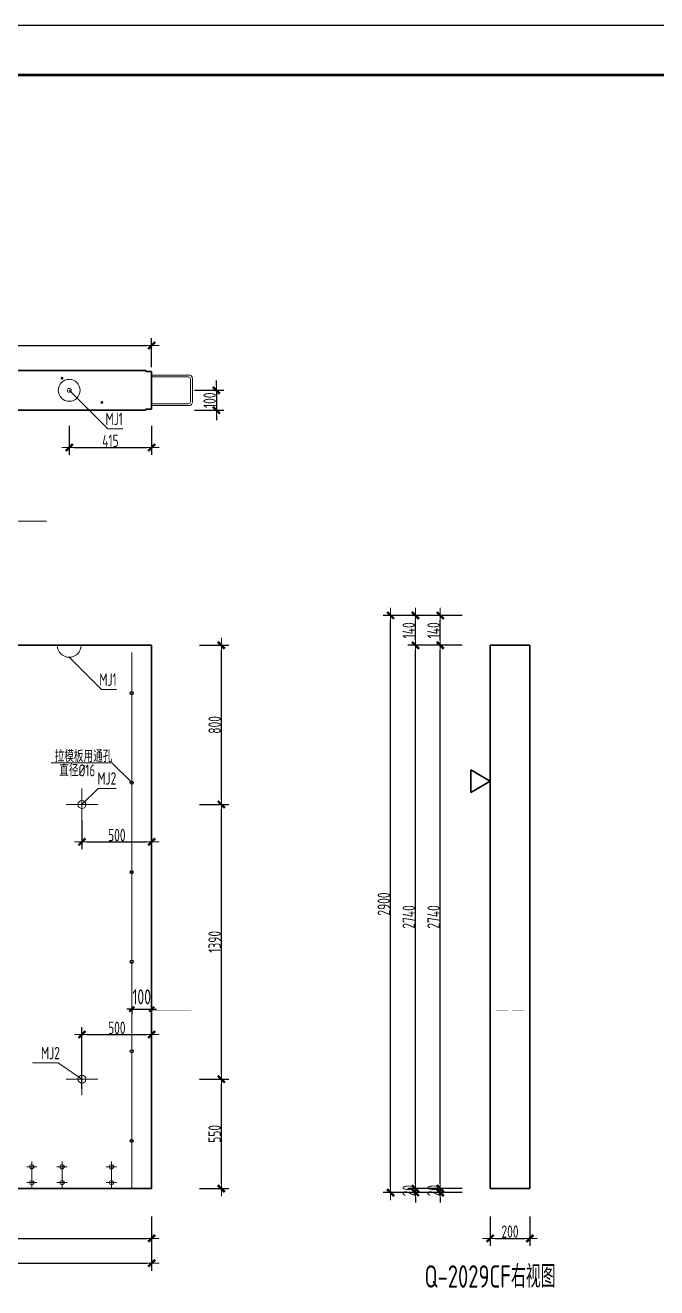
# Model space of a CAD drawing. Extents: x -85320 to 1679916, y -1321939 to 627.
# Drawn here: x 1158014 to 1170702, y -1170247 to -1144872 of the extents above; entities that cross this region are included whole.
import ezdxf
from ezdxf.enums import TextEntityAlignment as Align

# ---------------------------------------------------------------- set-up
doc = ezdxf.new("R2010")
doc.units = 0
doc.header["$LTSCALE"] = 1000
for name, color, linetype in [('BORDER', 7, 'Continuous'), ('S_WALL', 9, 'Continuous'), ('套筒垫片', 7, 'Continuous'), ('打印线框', 7, 'Continuous'), ('拉模', 7, 'Continuous'), ('详图符号', 7, 'Continuous')]:
    doc.layers.add(name, color=color, linetype=linetype)
for name, color, linetype, lineweight in [('直线', 7, 'Continuous', 18), ('预制墙图名', 7, 'Continuous', 18), ('预制墙埋件', 8, 'Continuous', 18), ('预制墙墙身水平筋', 130, 'Continuous', 18), ('预制墙墙身纵向受力筋', 1, 'Continuous', 18), ('预制墙详图标注', 3, 'Continuous', 18), ('预制墙详图轮廓', 3, 'Continuous', 35)]:
    doc.layers.add(name, color=color, linetype=linetype, lineweight=lineweight)
doc.styles.add('TSSD_Dimension', font='tssdeng.shx', dxfattribs={"width": 0.7, "bigfont": 'hztxt.shx'})
doc.styles.add('TSSD_Num', font='tssdeng.shx', dxfattribs={"width": 0.7, "bigfont": 'hztxt.shx'})
doc.styles.add('样式 1', font='yjkeng.shx', dxfattribs={"width": 0.7, "bigfont": 'yjkchn.shx'})
doc.styles.add('样式 2', font='yjkeng.shx', dxfattribs={"width": 0.7, "bigfont": 'yjkchn.shx'})
doc.dimstyles.new('标注', dxfattribs={"dimtxt": 300, "dimasz": 100, "dimexe": 100, "dimexo": 250, "dimgap": 100, "dimtad": 1, "dimdec": 0, "dimlfac": 0.25, "dimzin": 0, "dimdsep": 46, "dimtxsty": 'TSSD_Dimension', "dimblk": 'ARCHTICK', "dimcen": 0, "dimdle": 100, "dimclrt": 7, "dimadec": 0, "dimazin": 0, "dimtfac": 1, "dimtdec": 0, "dimtix": 1, "dimtmove": 2, "dimatfit": 3, "dimfxl": 1, "dimtolj": 1, "dimtzin": 0, "dimarcsym": 0})
doc.dimstyles.new('盈建科结构', dxfattribs={"dimscale": 100, "dimtxt": 2.5, "dimasz": 1, "dimexe": 1.5, "dimexo": 0.625, "dimgap": 0.1, "dimtad": 1, "dimdec": 0, "dimrnd": 1, "dimzin": 0, "dimdsep": 46, "dimtxsty": '样式 1', "dimblk": '_yjkbk', "dimblk1": 'ARCHTICK', "dimblk2": 'ARCHTICK', "dimcen": 0.09, "dimadec": 0, "dimazin": 0, "dimtfac": 1, "dimtdec": 4, "dimtix": 1, "dimtmove": 2, "dimatfit": 3, "dimfxl": 1, "dimtolj": 1, "dimtzin": 0, "dimarcsym": 0})

# ---------------------------------------------------------------- blocks, each defined once
blk = doc.blocks.new('_yjkbk')
blk.add_line((-1, 0), (1.5, 0))
blk.add_lwpolyline([(-0.7, -0.7, 0.5, 0.5, 0), (0.7, 0.7, 0.5, 0.5, 0)], format="xyseb")
blk = doc.blocks.new('*D4512')
at = {"layer": 'Defpoints', "color": 0, "transparency": 16777216}
for p in [(1152554, -1168754), (1160554, -1168754), (1160554, -1169254)]:
    blk.add_point(p, dxfattribs=at)
at = {"layer": '预制墙详图标注', "color": 0, "lineweight": -2, "transparency": 16777216}
for p, q in [((1152554, -1168817), (1152554, -1169404)), ((1160554, -1168817), (1160554, -1169404)), ((1152654, -1169254), (1160454, -1169254))]:
    blk.add_line(p, q, dxfattribs=at)
at = {"layer": '预制墙详图标注', "color": 0, "lineweight": -2, "transparency": 16777216, "xscale": 100, "yscale": 100, "zscale": 100, "rotation": 180}
blk.add_blockref('_yjkbk', (1152554, -1169254), dxfattribs=at)
at = {"layer": '预制墙详图标注', "color": 0, "lineweight": -2, "transparency": 16777216, "xscale": 100, "yscale": 100, "zscale": 100}
blk.add_blockref('_yjkbk', (1160554, -1169254), dxfattribs=at)
at = {"layer": '预制墙详图标注', "color": 0, "transparency": 16777216, "insert": (1156554, -1169244), "char_height": 250, "attachment_point": 8, "style": '样式 1'}
blk.add_mtext('\\A1;2000', dxfattribs=at)
blk = doc.blocks.new('_ArchTick')
at = {"color": 0, "linetype": 'ByBlock', "const_width": 0.4}
blk.add_lwpolyline([(-0.5, -0.5), (0.5, 0.5)], dxfattribs=at)
blk = doc.blocks.new('*D4513')
at = {"layer": 'Defpoints', "color": 0, "transparency": 16777216}
for p in [(1152554, -1169254), (1160554, -1169254), (1160554, -1169754)]:
    blk.add_point(p, dxfattribs=at)
at = {"layer": '预制墙详图标注', "color": 0, "lineweight": -2, "transparency": 16777216}
for p, q in [((1152554, -1169317), (1152554, -1169904)), ((1160554, -1169317), (1160554, -1169904)), ((1152654, -1169754), (1160454, -1169754))]:
    blk.add_line(p, q, dxfattribs=at)
at = {"layer": '预制墙详图标注', "color": 0, "lineweight": -2, "transparency": 16777216, "xscale": 100, "yscale": 100, "zscale": 100, "rotation": 180}
blk.add_blockref('_yjkbk', (1152554, -1169754), dxfattribs=at)
at = {"layer": '预制墙详图标注', "color": 0, "lineweight": -2, "transparency": 16777216, "xscale": 100, "yscale": 100, "zscale": 100}
blk.add_blockref('_yjkbk', (1160554, -1169754), dxfattribs=at)
at = {"layer": '预制墙详图标注', "color": 0, "transparency": 16777216, "insert": (1156554, -1169744), "char_height": 250, "attachment_point": 8, "style": '样式 1'}
blk.add_mtext('\\A1;2000', dxfattribs=at)
blk = doc.blocks.new('*D4515')
at = {"layer": 'Defpoints', "color": 0, "transparency": 16777216}
for p in [(1161454, -1166054), (1161954, -1166054), (1161454, -1168254)]:
    blk.add_point(p, dxfattribs=at)
at = {"layer": '预制墙详图标注', "color": 0, "lineweight": -2, "transparency": 16777216}
for p, q in [((1161516, -1166054), (1162104, -1166054)), ((1161954, -1168154), (1161954, -1166154)), ((1161516, -1168254), (1162104, -1168254))]:
    blk.add_line(p, q, dxfattribs=at)
at = {"layer": '预制墙详图标注', "color": 0, "lineweight": -2, "transparency": 16777216, "xscale": 100, "yscale": 100, "zscale": 100}
for p, rotation in [((1161954, -1166054), 90), ((1161954, -1168254), 270)]:
    blk.add_blockref('_yjkbk', p, dxfattribs=dict(at, rotation=rotation))
at = {"layer": '预制墙详图标注', "color": 0, "transparency": 16777216, "insert": (1161944, -1167154), "char_height": 250, "attachment_point": 8, "rotation": 90, "style": '样式 1'}
blk.add_mtext('\\A1;550', dxfattribs=at)
blk = doc.blocks.new('*D4516')
at = {"layer": 'Defpoints', "color": 0, "transparency": 16777216}
for p in [(1161454, -1157334), (1161954, -1157334), (1161454, -1160534)]:
    blk.add_point(p, dxfattribs=at)
at = {"layer": '预制墙详图标注', "color": 0, "lineweight": -2, "transparency": 16777216}
for p, q in [((1161516, -1157334), (1162104, -1157334)), ((1161954, -1160434), (1161954, -1157434)), ((1161516, -1160534), (1162104, -1160534))]:
    blk.add_line(p, q, dxfattribs=at)
at = {"layer": '预制墙详图标注', "color": 0, "lineweight": -2, "transparency": 16777216, "xscale": 100, "yscale": 100, "zscale": 100}
for p, rotation in [((1161954, -1157334), 90), ((1161954, -1160534), 270)]:
    blk.add_blockref('_yjkbk', p, dxfattribs=dict(at, rotation=rotation))
at = {"layer": '预制墙详图标注', "color": 0, "transparency": 16777216, "insert": (1161944, -1158934), "char_height": 250, "attachment_point": 8, "rotation": 90, "style": '样式 1'}
blk.add_mtext('\\A1;800', dxfattribs=at)
blk = doc.blocks.new('*D4518')
at = {"layer": 'Defpoints', "color": 0, "transparency": 16777216}
for p in [(1161354, -1152209), (1161354, -1152609), (1161854, -1152609)]:
    blk.add_point(p, dxfattribs=at)
at = {"layer": '预制墙详图标注', "color": 0, "lineweight": -2, "transparency": 16777216}
for p, q in [((1161854, -1152109), (1161854, -1152009)), ((1161416, -1152209), (1162004, -1152209)), ((1161854, -1152209), (1161854, -1152609)), ((1161416, -1152609), (1162004, -1152609)), ((1161854, -1152709), (1161854, -1152809))]:
    blk.add_line(p, q, dxfattribs=at)
at = {"layer": '预制墙详图标注', "color": 0, "lineweight": -2, "transparency": 16777216, "xscale": 100, "yscale": 100, "zscale": 100}
for p, rotation in [((1161854, -1152209), 270), ((1161854, -1152609), 90)]:
    blk.add_blockref('_yjkbk', p, dxfattribs=dict(at, rotation=rotation))
at = {"layer": '预制墙详图标注', "color": 0, "transparency": 16777216, "insert": (1161844, -1152409), "char_height": 250, "attachment_point": 8, "rotation": 90, "style": '样式 1'}
blk.add_mtext('\\A1;100', dxfattribs=at)
blk = doc.blocks.new('*D4520')
at = {"layer": 'Defpoints', "color": 0, "transparency": 16777216}
for p in [(1158898, -1152859), (1160554, -1152859), (1160554, -1153359)]:
    blk.add_point(p, dxfattribs=at)
at = {"layer": '预制墙详图标注', "color": 0, "lineweight": -2, "transparency": 16777216}
for p, q in [((1158898, -1152922), (1158898, -1153509)), ((1160554, -1152922), (1160554, -1153509)), ((1158998, -1153359), (1160454, -1153359))]:
    blk.add_line(p, q, dxfattribs=at)
at = {"layer": '预制墙详图标注', "color": 0, "lineweight": -2, "transparency": 16777216, "xscale": 100, "yscale": 100, "zscale": 100, "rotation": 180}
blk.add_blockref('_yjkbk', (1158898, -1153359), dxfattribs=at)
at = {"layer": '预制墙详图标注', "color": 0, "lineweight": -2, "transparency": 16777216, "xscale": 100, "yscale": 100, "zscale": 100}
blk.add_blockref('_yjkbk', (1160554, -1153359), dxfattribs=at)
at = {"layer": '预制墙详图标注', "color": 0, "transparency": 16777216, "insert": (1159726, -1153349), "char_height": 250, "attachment_point": 8, "style": '样式 1'}
blk.add_mtext('\\A1;415', dxfattribs=at)
blk = doc.blocks.new('*D4521')
at = {"layer": 'Defpoints', "color": 0, "transparency": 16777216}
for p in [(1160554, -1151309), (1152554, -1151809), (1160554, -1151809)]:
    blk.add_point(p, dxfattribs=at)
at = {"layer": '预制墙详图标注', "color": 0, "lineweight": -2, "transparency": 16777216}
for p, q in [((1152554, -1151747), (1152554, -1151159)), ((1160554, -1151747), (1160554, -1151159)), ((1152654, -1151309), (1160454, -1151309))]:
    blk.add_line(p, q, dxfattribs=at)
at = {"layer": '预制墙详图标注', "color": 0, "lineweight": -2, "transparency": 16777216, "xscale": 100, "yscale": 100, "zscale": 100, "rotation": 180}
blk.add_blockref('_yjkbk', (1152554, -1151309), dxfattribs=at)
at = {"layer": '预制墙详图标注', "color": 0, "lineweight": -2, "transparency": 16777216, "xscale": 100, "yscale": 100, "zscale": 100}
blk.add_blockref('_yjkbk', (1160554, -1151309), dxfattribs=at)
at = {"layer": '预制墙详图标注', "color": 0, "transparency": 16777216, "insert": (1156554, -1151299), "char_height": 250, "attachment_point": 8, "style": '样式 1'}
blk.add_mtext('\\A1;2000', dxfattribs=at)
blk = doc.blocks.new('*D4522')
at = {"layer": 'Defpoints', "color": 0, "transparency": 16777216}
for p in [(1167354, -1168754), (1168154, -1168754), (1168154, -1169254)]:
    blk.add_point(p, dxfattribs=at)
at = {"layer": '预制墙详图标注', "color": 0, "lineweight": -2, "transparency": 16777216}
for p, q in [((1167354, -1168817), (1167354, -1169404)), ((1168154, -1168817), (1168154, -1169404)), ((1167454, -1169254), (1168054, -1169254))]:
    blk.add_line(p, q, dxfattribs=at)
at = {"layer": '预制墙详图标注', "color": 0, "lineweight": -2, "transparency": 16777216, "xscale": 100, "yscale": 100, "zscale": 100, "rotation": 180}
blk.add_blockref('_yjkbk', (1167354, -1169254), dxfattribs=at)
at = {"layer": '预制墙详图标注', "color": 0, "lineweight": -2, "transparency": 16777216, "xscale": 100, "yscale": 100, "zscale": 100}
blk.add_blockref('_yjkbk', (1168154, -1169254), dxfattribs=at)
at = {"layer": '预制墙详图标注', "color": 0, "transparency": 16777216, "insert": (1167754, -1169244), "char_height": 250, "attachment_point": 8, "style": '样式 1'}
blk.add_mtext('\\A1;200', dxfattribs=at)
blk = doc.blocks.new('*D4523')
at = {"layer": 'Defpoints', "color": 0, "transparency": 16777216}
for p in [(1166354, -1168254), (1166854, -1168254), (1166854, -1168334)]:
    blk.add_point(p, dxfattribs=at)
at = {"layer": '预制墙详图标注', "color": 0, "lineweight": -2, "transparency": 16777216}
for p, q in [((1166791, -1168254), (1166204, -1168254)), ((1166354, -1168154), (1166354, -1168054)), ((1166354, -1168334), (1166354, -1168254)), ((1166791, -1168334), (1166204, -1168334)), ((1166354, -1168434), (1166354, -1168534))]:
    blk.add_line(p, q, dxfattribs=at)
at = {"layer": '预制墙详图标注', "color": 0, "lineweight": -2, "transparency": 16777216, "xscale": 100, "yscale": 100, "zscale": 100}
for p, rotation in [((1166354, -1168254), 270), ((1166354, -1168334), 90)]:
    blk.add_blockref('_yjkbk', p, dxfattribs=dict(at, rotation=rotation))
at = {"layer": '预制墙详图标注', "color": 0, "transparency": 16777216, "insert": (1166344, -1168294), "char_height": 250, "attachment_point": 8, "rotation": 90, "style": '样式 1'}
blk.add_mtext('\\A1;20', dxfattribs=at)
blk = doc.blocks.new('*D4524')
at = {"layer": 'Defpoints', "color": 0, "transparency": 16777216}
for p in [(1165854, -1168254), (1166354, -1168254), (1166354, -1168334)]:
    blk.add_point(p, dxfattribs=at)
at = {"layer": '预制墙详图标注', "color": 0, "lineweight": -2, "transparency": 16777216}
for p, q in [((1166291, -1168254), (1165704, -1168254)), ((1165854, -1168154), (1165854, -1168054)), ((1165854, -1168334), (1165854, -1168254)), ((1166291, -1168334), (1165704, -1168334)), ((1165854, -1168434), (1165854, -1168534))]:
    blk.add_line(p, q, dxfattribs=at)
at = {"layer": '预制墙详图标注', "color": 0, "lineweight": -2, "transparency": 16777216, "xscale": 100, "yscale": 100, "zscale": 100}
for p, rotation in [((1165854, -1168254), 270), ((1165854, -1168334), 90)]:
    blk.add_blockref('_yjkbk', p, dxfattribs=dict(at, rotation=rotation))
at = {"layer": '预制墙详图标注', "color": 0, "transparency": 16777216, "insert": (1165844, -1168294), "char_height": 250, "attachment_point": 8, "rotation": 90, "style": '样式 1'}
blk.add_mtext('\\A1;20', dxfattribs=at)
blk = doc.blocks.new('*D4525')
at = {"layer": 'Defpoints', "color": 0, "transparency": 16777216}
for p in [(1165354, -1156734), (1165854, -1156734), (1165854, -1168334)]:
    blk.add_point(p, dxfattribs=at)
at = {"layer": '预制墙详图标注', "color": 0, "lineweight": -2, "transparency": 16777216}
for p, q in [((1165791, -1156734), (1165204, -1156734)), ((1165354, -1168234), (1165354, -1156834)), ((1165791, -1168334), (1165204, -1168334))]:
    blk.add_line(p, q, dxfattribs=at)
at = {"layer": '预制墙详图标注', "color": 0, "lineweight": -2, "transparency": 16777216, "xscale": 100, "yscale": 100, "zscale": 100}
for p, rotation in [((1165354, -1156734), 90), ((1165354, -1168334), 270)]:
    blk.add_blockref('_yjkbk', p, dxfattribs=dict(at, rotation=rotation))
at = {"layer": '预制墙详图标注', "color": 0, "transparency": 16777216, "insert": (1165344, -1162534), "char_height": 250, "attachment_point": 8, "rotation": 90, "style": '样式 1'}
blk.add_mtext('\\A1;2900', dxfattribs=at)
blk = doc.blocks.new('*D4572')
at = {"layer": 'Defpoints', "color": 0, "transparency": 16777216}
for p in [(1159154, -1160784), (1160554, -1160784), (1160554, -1161284)]:
    blk.add_point(p, dxfattribs=at)
at = {"layer": '预制墙详图标注', "color": 0, "lineweight": -2, "transparency": 16777216}
for p, q in [((1159154, -1160847), (1159154, -1161434)), ((1160554, -1160847), (1160554, -1161434)), ((1159254, -1161284), (1160454, -1161284))]:
    blk.add_line(p, q, dxfattribs=at)
at = {"layer": '预制墙详图标注', "color": 0, "lineweight": -2, "transparency": 16777216, "xscale": 100, "yscale": 100, "zscale": 100, "rotation": 180}
blk.add_blockref('_yjkbk', (1159154, -1161284), dxfattribs=at)
at = {"layer": '预制墙详图标注', "color": 0, "lineweight": -2, "transparency": 16777216, "xscale": 100, "yscale": 100, "zscale": 100}
blk.add_blockref('_yjkbk', (1160554, -1161284), dxfattribs=at)
at = {"layer": '预制墙详图标注', "color": 0, "transparency": 16777216, "insert": (1159854, -1161274), "char_height": 250, "attachment_point": 8, "style": '样式 1'}
blk.add_mtext('\\A1;500', dxfattribs=at)
blk = doc.blocks.new('*D4573')
at = {"layer": 'Defpoints', "color": 0, "transparency": 16777216}
for p in [(1160554, -1165158), (1159154, -1166304), (1160554, -1166304)]:
    blk.add_point(p, dxfattribs=at)
at = {"layer": '预制墙详图标注', "color": 0, "lineweight": -2, "transparency": 16777216}
for p, q in [((1159154, -1166242), (1159154, -1165008)), ((1159254, -1165158), (1160454, -1165158)), ((1160554, -1166242), (1160554, -1165008))]:
    blk.add_line(p, q, dxfattribs=at)
at = {"layer": '预制墙详图标注', "color": 0, "lineweight": -2, "transparency": 16777216, "xscale": 100, "yscale": 100, "zscale": 100, "rotation": 180}
blk.add_blockref('_yjkbk', (1159154, -1165158), dxfattribs=at)
at = {"layer": '预制墙详图标注', "color": 0, "lineweight": -2, "transparency": 16777216, "xscale": 100, "yscale": 100, "zscale": 100}
blk.add_blockref('_yjkbk', (1160554, -1165158), dxfattribs=at)
at = {"layer": '预制墙详图标注', "color": 0, "transparency": 16777216, "insert": (1159854, -1165148), "char_height": 250, "attachment_point": 8, "style": '样式 1'}
blk.add_mtext('\\A1;500', dxfattribs=at)
blk = doc.blocks.new('*D4585')
at = {"layer": 'Defpoints', "color": 0, "transparency": 16777216}
for p in [(1166354, -1157334), (1166854, -1157334), (1166854, -1168254)]:
    blk.add_point(p, dxfattribs=at)
at = {"layer": '预制墙详图标注', "color": 0, "lineweight": -2, "transparency": 16777216}
for p, q in [((1166791, -1157334), (1166204, -1157334)), ((1166354, -1168154), (1166354, -1157434)), ((1166791, -1168254), (1166204, -1168254))]:
    blk.add_line(p, q, dxfattribs=at)
at = {"layer": '预制墙详图标注', "color": 0, "lineweight": -2, "transparency": 16777216, "xscale": 100, "yscale": 100, "zscale": 100}
for p, rotation in [((1166354, -1157334), 90), ((1166354, -1168254), 270)]:
    blk.add_blockref('_yjkbk', p, dxfattribs=dict(at, rotation=rotation))
at = {"layer": '预制墙详图标注', "color": 0, "transparency": 16777216, "insert": (1166344, -1162794), "char_height": 250, "attachment_point": 8, "rotation": 90, "style": '样式 1'}
blk.add_mtext('\\A1;2740', dxfattribs=at)
blk = doc.blocks.new('*D4586')
at = {"layer": 'Defpoints', "color": 0, "transparency": 16777216}
for p in [(1166354, -1156734), (1166854, -1156734), (1166854, -1157334)]:
    blk.add_point(p, dxfattribs=at)
at = {"layer": '预制墙详图标注', "color": 0, "lineweight": -2, "transparency": 16777216}
for p, q in [((1166791, -1156734), (1166204, -1156734)), ((1166354, -1157234), (1166354, -1156834)), ((1166791, -1157334), (1166204, -1157334))]:
    blk.add_line(p, q, dxfattribs=at)
at = {"layer": '预制墙详图标注', "color": 0, "lineweight": -2, "transparency": 16777216, "xscale": 100, "yscale": 100, "zscale": 100}
for p, rotation in [((1166354, -1156734), 90), ((1166354, -1157334), 270)]:
    blk.add_blockref('_yjkbk', p, dxfattribs=dict(at, rotation=rotation))
at = {"layer": '预制墙详图标注', "color": 0, "transparency": 16777216, "insert": (1166344, -1157034), "char_height": 250, "attachment_point": 8, "rotation": 90, "style": '样式 1'}
blk.add_mtext('\\A1;140', dxfattribs=at)
blk = doc.blocks.new('*D4587')
at = {"layer": 'Defpoints', "color": 0, "transparency": 16777216}
for p in [(1165854, -1157334), (1166354, -1157334), (1166354, -1168254)]:
    blk.add_point(p, dxfattribs=at)
at = {"layer": '预制墙详图标注', "color": 0, "lineweight": -2, "transparency": 16777216}
for p, q in [((1166291, -1157334), (1165704, -1157334)), ((1165854, -1168154), (1165854, -1157434)), ((1166291, -1168254), (1165704, -1168254))]:
    blk.add_line(p, q, dxfattribs=at)
at = {"layer": '预制墙详图标注', "color": 0, "lineweight": -2, "transparency": 16777216, "xscale": 100, "yscale": 100, "zscale": 100}
for p, rotation in [((1165854, -1157334), 90), ((1165854, -1168254), 270)]:
    blk.add_blockref('_yjkbk', p, dxfattribs=dict(at, rotation=rotation))
at = {"layer": '预制墙详图标注', "color": 0, "transparency": 16777216, "insert": (1165844, -1162794), "char_height": 250, "attachment_point": 8, "rotation": 90, "style": '样式 1'}
blk.add_mtext('\\A1;2740', dxfattribs=at)
blk = doc.blocks.new('*D4588')
at = {"layer": 'Defpoints', "color": 0, "transparency": 16777216}
for p in [(1165854, -1156734), (1166354, -1156734), (1166354, -1157334)]:
    blk.add_point(p, dxfattribs=at)
at = {"layer": '预制墙详图标注', "color": 0, "lineweight": -2, "transparency": 16777216}
for p, q in [((1166291, -1156734), (1165704, -1156734)), ((1165854, -1157234), (1165854, -1156834)), ((1166291, -1157334), (1165704, -1157334))]:
    blk.add_line(p, q, dxfattribs=at)
at = {"layer": '预制墙详图标注', "color": 0, "lineweight": -2, "transparency": 16777216, "xscale": 100, "yscale": 100, "zscale": 100}
for p, rotation in [((1165854, -1156734), 90), ((1165854, -1157334), 270)]:
    blk.add_blockref('_yjkbk', p, dxfattribs=dict(at, rotation=rotation))
at = {"layer": '预制墙详图标注', "color": 0, "transparency": 16777216, "insert": (1165844, -1157034), "char_height": 250, "attachment_point": 8, "rotation": 90, "style": '样式 1'}
blk.add_mtext('\\A1;140', dxfattribs=at)
blk = doc.blocks.new('*D4593')
at = {"layer": 'Defpoints', "color": 0, "transparency": 16777216}
for p in [(1161454, -1160534), (1161954, -1160534), (1161454, -1166054)]:
    blk.add_point(p, dxfattribs=at)
at = {"layer": '预制墙详图标注', "color": 0, "lineweight": -2, "transparency": 16777216}
for p, q in [((1161516, -1160534), (1162104, -1160534)), ((1161954, -1165954), (1161954, -1160634)), ((1161516, -1166054), (1162104, -1166054))]:
    blk.add_line(p, q, dxfattribs=at)
at = {"layer": '预制墙详图标注', "color": 0, "lineweight": -2, "transparency": 16777216, "xscale": 100, "yscale": 100, "zscale": 100}
for p, rotation in [((1161954, -1160534), 90), ((1161954, -1166054), 270)]:
    blk.add_blockref('_yjkbk', p, dxfattribs=dict(at, rotation=rotation))
at = {"layer": '预制墙详图标注', "color": 0, "transparency": 16777216, "insert": (1161944, -1163294), "char_height": 250, "attachment_point": 8, "rotation": 90, "style": '样式 1'}
blk.add_mtext('\\A1;1390', dxfattribs=at)
blk = doc.blocks.new('图框1')
at = {"layer": 'BORDER', "const_width": 50}
blk.add_lwpolyline([(1377779, -823089), (1377779, -783089), (1433679, -783089), (1433679, -823089)], close=True, dxfattribs=at)
blk = doc.blocks.new('*D4602')
at = {"layer": 'Defpoints', "color": 0, "transparency": 16777216}
for p in [(1160154, -1164342), (1160554, -1164342), (1160554, -1164650)]:
    blk.add_point(p, dxfattribs=at)
at = {"layer": '拉模', "color": 0, "lineweight": -2, "transparency": 16777216}
for p, q in [((1160154, -1164650), (1160054, -1164650)), ((1160154, -1164592), (1160154, -1164750)), ((1160154, -1164650), (1160554, -1164650)), ((1160554, -1164592), (1160554, -1164750)), ((1160554, -1164650), (1160654, -1164650))]:
    blk.add_line(p, q, dxfattribs=at)
at = {"layer": '拉模', "color": 0, "lineweight": -2, "transparency": 16777216, "xscale": 100, "yscale": 100, "zscale": 100}
blk.add_blockref('_ArchTick', (1160154, -1164650), dxfattribs=at)
at = {"layer": '拉模', "color": 0, "lineweight": -2, "transparency": 16777216, "xscale": 100, "yscale": 100, "zscale": 100, "rotation": 180}
blk.add_blockref('_ArchTick', (1160554, -1164650), dxfattribs=at)
at = {"layer": '拉模', "color": 7, "lineweight": 0, "transparency": 16777216, "insert": (1160354, -1164400), "char_height": 300, "attachment_point": 5, "style": 'TSSD_Dimension'}
blk.add_mtext('\\A1;100', dxfattribs=at)
blk = doc.blocks.new('闭口右')
at = {"layer": '预制墙墙身水平筋', "lineweight": 18}
for p, q in [((1039314, -832443), (1040058, -832443)), ((1039314, -832443), (1040058, -832443)), ((1039314, -832443), (1040058, -832443)), ((1039314, -832443), (1040058, -832443)), ((1039314, -832443), (1040058, -832443)), ((1039314, -832443), (1040058, -832443)), ((1039314, -832443), (1040058, -832443)), ((1039314, -832443), (1040058, -832443)), ((1039314, -832443), (1040058, -832443)), ((1039314, -832443), (1040058, -832443)), ((1039314, -832443), (1040058, -832443)), ((1039314, -832443), (1040058, -832443)), ((1039314, -832443), (1040058, -832443)), ((1039314, -832443), (1040058, -832443)), ((1039314, -832443), (1040058, -832443)), ((1040058, -832483), (1039314, -832483)), ((1040058, -832483), (1039314, -832483)), ((1040058, -832483), (1039314, -832483)), ((1040058, -832483), (1039314, -832483)), ((1040058, -832483), (1039314, -832483)), ((1040058, -832483), (1039314, -832483)), ((1040058, -832483), (1039314, -832483)), ((1040058, -832483), (1039314, -832483)), ((1040058, -832483), (1039314, -832483)), ((1040058, -832483), (1039314, -832483)), ((1040058, -832483), (1039314, -832483)), ((1040058, -832483), (1039314, -832483)), ((1040058, -832483), (1039314, -832483)), ((1040058, -832483), (1039314, -832483)), ((1040058, -832483), (1039314, -832483)), ((1040094, -832548), (1040094, -832519)), ((1040094, -832548), (1040094, -832519)), ((1040094, -832548), (1040094, -832519)), ((1040094, -832548), (1040094, -832519)), ((1040094, -832548), (1040094, -832519)), ((1040094, -832548), (1040094, -832519)), ((1040094, -832548), (1040094, -832519)), ((1040094, -832548), (1040094, -832519)), ((1040094, -832548), (1040094, -832519)), ((1040094, -832548), (1040094, -832519)), ((1040094, -832548), (1040094, -832519)), ((1040094, -832548), (1040094, -832519)), ((1040094, -832548), (1040094, -832519)), ((1040094, -832548), (1040094, -832519)), ((1040094, -832548), (1040094, -832519)), ((1040134, -832519), (1040134, -832548)), ((1040134, -832519), (1040134, -832548)), ((1040134, -832519), (1040134, -832548)), ((1040134, -832519), (1040134, -832548)), ((1040134, -832519), (1040134, -832548)), ((1040134, -832519), (1040134, -832548)), ((1040134, -832519), (1040134, -832548)), ((1040134, -832519), (1040134, -832548)), ((1040134, -832519), (1040134, -832548)), ((1040134, -832519), (1040134, -832548)), ((1040134, -832519), (1040134, -832548)), ((1040134, -832519), (1040134, -832548)), ((1040134, -832519), (1040134, -832548)), ((1040134, -832519), (1040134, -832548)), ((1040134, -832519), (1040134, -832548)), ((1039314, -833019), (1040058, -833019)), ((1039314, -833019), (1040058, -833019)), ((1039314, -833019), (1040058, -833019)), ((1039314, -833019), (1040058, -833019)), ((1039314, -833019), (1040058, -833019)), ((1039314, -833019), (1040058, -833019)), ((1039314, -833019), (1040058, -833019)), ((1039314, -833019), (1040058, -833019)), ((1039314, -833019), (1040058, -833019)), ((1039314, -833019), (1040058, -833019)), ((1039314, -833019), (1040058, -833019)), ((1039314, -833019), (1040058, -833019)), ((1039314, -833019), (1040058, -833019)), ((1039314, -833019), (1040058, -833019)), ((1039314, -833019), (1040058, -833019)), ((1040058, -833059), (1039314, -833059))]:
    blk.add_line(p, q, dxfattribs=at)
at = {"layer": '预制墙墙身水平筋', "color": 4}
for p, q in [((1040094, -832519), (1040094, -832982)), ((1040134, -832519), (1040134, -832982))]:
    blk.add_line(p, q, dxfattribs=at)
at = {"layer": '预制墙墙身水平筋', "lineweight": 18}
for centre, radius, start, end in [((1040058, -832519), 76.6, 360, 90), ((1040058, -832519), 76.6, 360, 90), ((1040058, -832519), 76.6, 360, 90), ((1040058, -832519), 76.6, 360, 90), ((1040058, -832519), 76.6, 360, 90), ((1040058, -832519), 76.6, 360, 90), ((1040058, -832519), 76.6, 360, 90), ((1040058, -832519), 76.6, 360, 90), ((1040058, -832519), 76.6, 360, 90), ((1040058, -832519), 76.6, 360, 90), ((1040058, -832519), 76.6, 360, 90), ((1040058, -832519), 76.6, 360, 90), ((1040058, -832519), 76.6, 360, 90), ((1040058, -832519), 76.6, 360, 90), ((1040058, -832519), 36.6, 360, 90), ((1040058, -832519), 36.6, 360, 90), ((1040058, -832519), 36.6, 360, 90), ((1040058, -832519), 36.6, 360, 90), ((1040058, -832519), 36.6, 360, 90), ((1040058, -832519), 36.6, 360, 90), ((1040058, -832519), 36.6, 360, 90), ((1040058, -832519), 36.6, 360, 90), ((1040058, -832519), 36.6, 360, 90), ((1040058, -832519), 36.6, 360, 90), ((1040058, -832519), 36.6, 360, 90), ((1040058, -832519), 36.6, 360, 90), ((1040058, -832519), 36.6, 360, 90), ((1040058, -832519), 36.6, 360, 90), ((1040058, -832982), 36.6, 270, 0), ((1040058, -832982), 76.6, 270, 0), ((1040058, -832982), 36.6, 270, 0), ((1040058, -832982), 76.6, 270, 0), ((1040058, -832982), 36.6, 270, 0), ((1040058, -832982), 76.6, 270, 0), ((1040058, -832982), 36.6, 270, 0), ((1040058, -832982), 76.6, 270, 0), ((1040058, -832982), 36.6, 270, 0), ((1040058, -832982), 76.6, 270, 0), ((1040058, -832982), 36.6, 270, 0), ((1040058, -832982), 76.6, 270, 0), ((1040058, -832982), 36.6, 270, 0), ((1040058, -832982), 76.6, 270, 0), ((1040058, -832982), 36.6, 270, 0), ((1040058, -832982), 76.6, 270, 0), ((1040058, -832982), 36.6, 270, 0), ((1040058, -832982), 76.6, 270, 0), ((1040058, -832982), 36.6, 270, 0), ((1040058, -832982), 76.6, 270, 0), ((1040058, -832982), 36.6, 270, 0), ((1040058, -832982), 76.6, 270, 0), ((1040058, -832982), 36.6, 270, 0), ((1040058, -832982), 76.6, 270, 0), ((1040058, -832982), 36.6, 270, 0), ((1040058, -832982), 76.6, 270, 0), ((1040058, -832982), 36.6, 270, 0), ((1040058, -832982), 76.6, 270, 0)]:
    blk.add_arc(centre, radius, start, end, dxfattribs=at)

msp = doc.modelspace()

# ---------------------------------------------------------------- linework, layer by layer
at = {"layer": 'S_WALL'}
for centre in [(1160153.678, -1158294.354), (1160153.678, -1160094.354), (1160153.678, -1161894.354), (1160153.678, -1163694.354), (1160153.678, -1165494.354), (1160153.678, -1167294.354)]:
    msp.add_circle(centre, 32, dxfattribs=at)
at = {"layer": '套筒垫片', "linetype": 'Continuous', "lineweight": 0}
msp.add_lwpolyline([(1160153.678, -1160094.354), (1159753.678, -1159694.354), (1158533.603, -1159694.354)], dxfattribs=at)
at = {"layer": '打印线框', "color": 1}
msp.add_lwpolyline([(1142339.778, -1186871.679), (1142339.778, -1144871.679), (1201739.778, -1144871.679), (1201739.778, -1186871.679)], close=True, dxfattribs=at)
at = {"layer": '拉模', "color": 3, "lineweight": 0}
msp.add_line((1160153.678, -1168254.354), (1160153.678, -1157480.454), dxfattribs=at)
at = {"layer": '直线', "lineweight": 18}
for points in [[(1158897.678, -1152209.354), (1159672.678, -1152984.354), (1159975.563, -1152984.354)], [(1158897.678, -1157574.354), (1159547.678, -1158224.354), (1159850.563, -1158224.354)], [(1159153.678, -1160534.354), (1159478.678, -1160209.354), (1159842.139, -1160209.354)], [(1159153.678, -1166054.354), (1158675.246, -1165729.354), (1158158.603, -1165729.354)]]:
    msp.add_lwpolyline(points, dxfattribs=at)
at = {"layer": '预制墙图名', "lineweight": 18}
msp.add_line((1154664.418, -1154840.243), (1158442.937, -1154840.243), dxfattribs=at)
at = {"layer": '预制墙埋件', "lineweight": 18}
for p, q in [((1159153.678, -1160854.354), (1159153.678, -1160214.354)), ((1158833.678, -1160534.354), (1159473.678, -1160534.354)), ((1159153.678, -1166374.354), (1159153.678, -1165734.354)), ((1158833.678, -1166054.354), (1159473.678, -1166054.354))]:
    msp.add_line(p, q, dxfattribs=at)
for centre, radius in [((1158897.678, -1152209.354), 220), ((1158897.678, -1152209.354), 40), ((1159153.678, -1160534.354), 80), ((1159153.678, -1166054.354), 80)]:
    msp.add_circle(centre, radius, dxfattribs=at)
msp.add_arc((1158897.678, -1157334.354), 240, 180, 0, dxfattribs=at)
at = {"layer": '预制墙墙身水平筋', "lineweight": 18, "const_width": 0.18}
for points in [[(1160553.678, -1157454.354), (1161353.678, -1157454.354), (1161353.678, -1157494.354), (1161217.142, -1157494.354), (1161217.142, -1157454.354), (1161353.678, -1157454.354), (1161353.678, -1157494.354), (1160553.678, -1157494.354)], [(1160553.678, -1157454.354), (1161353.678, -1157454.354), (1161353.678, -1157494.354), (1161217.142, -1157494.354), (1161217.142, -1157454.354), (1161353.678, -1157454.354), (1161353.678, -1157494.354), (1160553.678, -1157494.354)], [(1167715.395, -1157494.354), (1167465.678, -1157494.354), (1167465.678, -1157454.354), (1167715.395, -1157454.354), (1167715.395, -1157494.354), (1167465.678, -1157494.354), (1167465.678, -1157454.354), (1167715.395, -1157454.354)], [(1167791.961, -1157454.354), (1168041.678, -1157454.354), (1168041.678, -1157494.354), (1167791.961, -1157494.354), (1167791.961, -1157454.354), (1168041.678, -1157454.354), (1168041.678, -1157494.354), (1167791.961, -1157494.354)], [(1160553.678, -1158274.354), (1161353.678, -1158274.354), (1161353.678, -1158314.354), (1161217.142, -1158314.354), (1161217.142, -1158274.354), (1161353.678, -1158274.354), (1161353.678, -1158314.354), (1160553.678, -1158314.354)], [(1160553.678, -1158274.354), (1161353.678, -1158274.354), (1161353.678, -1158314.354), (1161217.142, -1158314.354), (1161217.142, -1158274.354), (1161353.678, -1158274.354), (1161353.678, -1158314.354), (1160553.678, -1158314.354)], [(1167715.395, -1158314.354), (1167465.678, -1158314.354), (1167465.678, -1158274.354), (1167715.395, -1158274.354), (1167715.395, -1158314.354), (1167465.678, -1158314.354), (1167465.678, -1158274.354), (1167715.395, -1158274.354)], [(1167791.961, -1158274.354), (1168041.678, -1158274.354), (1168041.678, -1158314.354), (1167791.961, -1158314.354), (1167791.961, -1158274.354), (1168041.678, -1158274.354), (1168041.678, -1158314.354), (1167791.961, -1158314.354)], [(1160553.678, -1159074.354), (1161353.678, -1159074.354), (1161353.678, -1159114.354), (1161217.142, -1159114.354), (1161217.142, -1159074.354), (1161353.678, -1159074.354), (1161353.678, -1159114.354), (1160553.678, -1159114.354)], [(1160553.678, -1159074.354), (1161353.678, -1159074.354), (1161353.678, -1159114.354), (1161217.142, -1159114.354), (1161217.142, -1159074.354), (1161353.678, -1159074.354), (1161353.678, -1159114.354), (1160553.678, -1159114.354)], [(1167715.395, -1159114.354), (1167465.678, -1159114.354), (1167465.678, -1159074.354), (1167715.395, -1159074.354), (1167715.395, -1159114.354), (1167465.678, -1159114.354), (1167465.678, -1159074.354), (1167715.395, -1159074.354)], [(1167791.961, -1159074.354), (1168041.678, -1159074.354), (1168041.678, -1159114.354), (1167791.961, -1159114.354), (1167791.961, -1159074.354), (1168041.678, -1159074.354), (1168041.678, -1159114.354), (1167791.961, -1159114.354)], [(1160553.678, -1159874.354), (1161353.678, -1159874.354), (1161353.678, -1159914.354), (1161217.142, -1159914.354), (1161217.142, -1159874.354), (1161353.678, -1159874.354), (1161353.678, -1159914.354), (1160553.678, -1159914.354)], [(1160553.678, -1159874.354), (1161353.678, -1159874.354), (1161353.678, -1159914.354), (1161217.142, -1159914.354), (1161217.142, -1159874.354), (1161353.678, -1159874.354), (1161353.678, -1159914.354), (1160553.678, -1159914.354)], [(1167715.395, -1159914.354), (1167465.678, -1159914.354), (1167465.678, -1159874.354), (1167715.395, -1159874.354), (1167715.395, -1159914.354), (1167465.678, -1159914.354), (1167465.678, -1159874.354), (1167715.395, -1159874.354)], [(1167791.961, -1159874.354), (1168041.678, -1159874.354), (1168041.678, -1159914.354), (1167791.961, -1159914.354), (1167791.961, -1159874.354), (1168041.678, -1159874.354), (1168041.678, -1159914.354), (1167791.961, -1159914.354)], [(1160553.678, -1160674.354), (1161353.678, -1160674.354), (1161353.678, -1160714.354), (1161217.142, -1160714.354), (1161217.142, -1160674.354), (1161353.678, -1160674.354), (1161353.678, -1160714.354), (1160553.678, -1160714.354)], [(1160553.678, -1160674.354), (1161353.678, -1160674.354), (1161353.678, -1160714.354), (1161217.142, -1160714.354), (1161217.142, -1160674.354), (1161353.678, -1160674.354), (1161353.678, -1160714.354), (1160553.678, -1160714.354)], [(1167715.395, -1160714.354), (1167465.678, -1160714.354), (1167465.678, -1160674.354), (1167715.395, -1160674.354), (1167715.395, -1160714.354), (1167465.678, -1160714.354), (1167465.678, -1160674.354), (1167715.395, -1160674.354)], [(1167791.961, -1160674.354), (1168041.678, -1160674.354), (1168041.678, -1160714.354), (1167791.961, -1160714.354), (1167791.961, -1160674.354), (1168041.678, -1160674.354), (1168041.678, -1160714.354), (1167791.961, -1160714.354)], [(1160553.678, -1161474.354), (1161353.678, -1161474.354), (1161353.678, -1161514.354), (1161217.142, -1161514.354), (1161217.142, -1161474.354), (1161353.678, -1161474.354), (1161353.678, -1161514.354), (1160553.678, -1161514.354)], [(1160553.678, -1161474.354), (1161353.678, -1161474.354), (1161353.678, -1161514.354), (1161217.142, -1161514.354), (1161217.142, -1161474.354), (1161353.678, -1161474.354), (1161353.678, -1161514.354), (1160553.678, -1161514.354)], [(1167715.395, -1161514.354), (1167465.678, -1161514.354), (1167465.678, -1161474.354), (1167715.395, -1161474.354), (1167715.395, -1161514.354), (1167465.678, -1161514.354), (1167465.678, -1161474.354), (1167715.395, -1161474.354)], [(1167791.961, -1161474.354), (1168041.678, -1161474.354), (1168041.678, -1161514.354), (1167791.961, -1161514.354), (1167791.961, -1161474.354), (1168041.678, -1161474.354), (1168041.678, -1161514.354), (1167791.961, -1161514.354)], [(1160553.678, -1162274.354), (1161353.678, -1162274.354), (1161353.678, -1162314.354), (1161217.142, -1162314.354), (1161217.142, -1162274.354), (1161353.678, -1162274.354), (1161353.678, -1162314.354), (1160553.678, -1162314.354)], [(1160553.678, -1162274.354), (1161353.678, -1162274.354), (1161353.678, -1162314.354), (1161217.142, -1162314.354), (1161217.142, -1162274.354), (1161353.678, -1162274.354), (1161353.678, -1162314.354), (1160553.678, -1162314.354)], [(1167715.395, -1162314.354), (1167465.678, -1162314.354), (1167465.678, -1162274.354), (1167715.395, -1162274.354), (1167715.395, -1162314.354), (1167465.678, -1162314.354), (1167465.678, -1162274.354), (1167715.395, -1162274.354)], [(1167791.961, -1162274.354), (1168041.678, -1162274.354), (1168041.678, -1162314.354), (1167791.961, -1162314.354), (1167791.961, -1162274.354), (1168041.678, -1162274.354), (1168041.678, -1162314.354), (1167791.961, -1162314.354)], [(1160553.678, -1163074.354), (1161353.678, -1163074.354), (1161353.678, -1163114.354), (1161217.142, -1163114.354), (1161217.142, -1163074.354), (1161353.678, -1163074.354), (1161353.678, -1163114.354), (1160553.678, -1163114.354)], [(1160553.678, -1163074.354), (1161353.678, -1163074.354), (1161353.678, -1163114.354), (1161217.142, -1163114.354), (1161217.142, -1163074.354), (1161353.678, -1163074.354), (1161353.678, -1163114.354), (1160553.678, -1163114.354)], [(1167715.395, -1163114.354), (1167465.678, -1163114.354), (1167465.678, -1163074.354), (1167715.395, -1163074.354), (1167715.395, -1163114.354), (1167465.678, -1163114.354), (1167465.678, -1163074.354), (1167715.395, -1163074.354)], [(1167791.961, -1163074.354), (1168041.678, -1163074.354), (1168041.678, -1163114.354), (1167791.961, -1163114.354), (1167791.961, -1163074.354), (1168041.678, -1163074.354), (1168041.678, -1163114.354), (1167791.961, -1163114.354)], [(1160553.678, -1163874.354), (1161353.678, -1163874.354), (1161353.678, -1163914.354), (1161217.142, -1163914.354), (1161217.142, -1163874.354), (1161353.678, -1163874.354), (1161353.678, -1163914.354), (1160553.678, -1163914.354)], [(1160553.678, -1163874.354), (1161353.678, -1163874.354), (1161353.678, -1163914.354), (1161217.142, -1163914.354), (1161217.142, -1163874.354), (1161353.678, -1163874.354), (1161353.678, -1163914.354), (1160553.678, -1163914.354)], [(1167715.395, -1163914.354), (1167465.678, -1163914.354), (1167465.678, -1163874.354), (1167715.395, -1163874.354), (1167715.395, -1163914.354), (1167465.678, -1163914.354), (1167465.678, -1163874.354), (1167715.395, -1163874.354)], [(1167791.961, -1163874.354), (1168041.678, -1163874.354), (1168041.678, -1163914.354), (1167791.961, -1163914.354), (1167791.961, -1163874.354), (1168041.678, -1163874.354), (1168041.678, -1163914.354), (1167791.961, -1163914.354)], [(1160553.678, -1164674.354), (1161353.678, -1164674.354), (1161353.678, -1164714.354), (1161217.142, -1164714.354), (1161217.142, -1164674.354), (1161353.678, -1164674.354), (1161353.678, -1164714.354), (1160553.678, -1164714.354)], [(1160553.678, -1164674.354), (1161353.678, -1164674.354), (1161353.678, -1164714.354), (1161217.142, -1164714.354), (1161217.142, -1164674.354), (1161353.678, -1164674.354), (1161353.678, -1164714.354), (1160553.678, -1164714.354)], [(1167715.395, -1164714.354), (1167465.678, -1164714.354), (1167465.678, -1164674.354), (1167715.395, -1164674.354), (1167715.395, -1164714.354), (1167465.678, -1164714.354), (1167465.678, -1164674.354), (1167715.395, -1164674.354)], [(1167791.961, -1164674.354), (1168041.678, -1164674.354), (1168041.678, -1164714.354), (1167791.961, -1164714.354), (1167791.961, -1164674.354), (1168041.678, -1164674.354), (1168041.678, -1164714.354), (1167791.961, -1164714.354)], [(1160553.678, -1165474.354), (1161353.678, -1165474.354), (1161353.678, -1165514.354), (1161217.142, -1165514.354), (1161217.142, -1165474.354), (1161353.678, -1165474.354), (1161353.678, -1165514.354), (1160553.678, -1165514.354)], [(1160553.678, -1165474.354), (1161353.678, -1165474.354), (1161353.678, -1165514.354), (1161217.142, -1165514.354), (1161217.142, -1165474.354), (1161353.678, -1165474.354), (1161353.678, -1165514.354), (1160553.678, -1165514.354)], [(1167715.395, -1165514.354), (1167465.678, -1165514.354), (1167465.678, -1165474.354), (1167715.395, -1165474.354), (1167715.395, -1165514.354), (1167465.678, -1165514.354), (1167465.678, -1165474.354), (1167715.395, -1165474.354)], [(1167791.961, -1165474.354), (1168041.678, -1165474.354), (1168041.678, -1165514.354), (1167791.961, -1165514.354), (1167791.961, -1165474.354), (1168041.678, -1165474.354), (1168041.678, -1165514.354), (1167791.961, -1165514.354)], [(1160553.678, -1166274.354), (1161353.678, -1166274.354), (1161353.678, -1166314.354), (1161217.142, -1166314.354), (1161217.142, -1166274.354), (1161353.678, -1166274.354), (1161353.678, -1166314.354), (1160553.678, -1166314.354)], [(1160553.678, -1166274.354), (1161353.678, -1166274.354), (1161353.678, -1166314.354), (1161217.142, -1166314.354), (1161217.142, -1166274.354), (1161353.678, -1166274.354), (1161353.678, -1166314.354), (1160553.678, -1166314.354)], [(1167715.395, -1166314.354), (1167465.678, -1166314.354), (1167465.678, -1166274.354), (1167715.395, -1166274.354), (1167715.395, -1166314.354), (1167465.678, -1166314.354), (1167465.678, -1166274.354), (1167715.395, -1166274.354)], [(1167791.961, -1166274.354), (1168041.678, -1166274.354), (1168041.678, -1166314.354), (1167791.961, -1166314.354), (1167791.961, -1166274.354), (1168041.678, -1166274.354), (1168041.678, -1166314.354), (1167791.961, -1166314.354)], [(1160553.678, -1166674.354), (1161353.678, -1166674.354), (1161353.678, -1166714.354), (1161217.142, -1166714.354), (1161217.142, -1166674.354), (1161353.678, -1166674.354), (1161353.678, -1166714.354), (1160553.678, -1166714.354)], [(1160553.678, -1166674.354), (1161353.678, -1166674.354), (1161353.678, -1166714.354), (1161217.142, -1166714.354), (1161217.142, -1166674.354), (1161353.678, -1166674.354), (1161353.678, -1166714.354), (1160553.678, -1166714.354)], [(1167715.395, -1166714.354), (1167465.678, -1166714.354), (1167465.678, -1166674.354), (1167715.395, -1166674.354), (1167715.395, -1166714.354), (1167465.678, -1166714.354), (1167465.678, -1166674.354), (1167715.395, -1166674.354)], [(1167791.961, -1166674.354), (1168041.678, -1166674.354), (1168041.678, -1166714.354), (1167791.961, -1166714.354), (1167791.961, -1166674.354), (1168041.678, -1166674.354), (1168041.678, -1166714.354), (1167791.961, -1166714.354)], [(1160553.678, -1167074.354), (1161353.678, -1167074.354), (1161353.678, -1167114.354), (1161217.142, -1167114.354), (1161217.142, -1167074.354), (1161353.678, -1167074.354), (1161353.678, -1167114.354), (1160553.678, -1167114.354)], [(1160553.678, -1167074.354), (1161353.678, -1167074.354), (1161353.678, -1167114.354), (1161217.142, -1167114.354), (1161217.142, -1167074.354), (1161353.678, -1167074.354), (1161353.678, -1167114.354), (1160553.678, -1167114.354)], [(1167715.395, -1167114.354), (1167465.678, -1167114.354), (1167465.678, -1167074.354), (1167715.395, -1167074.354), (1167715.395, -1167114.354), (1167465.678, -1167114.354), (1167465.678, -1167074.354), (1167715.395, -1167074.354)], [(1167791.961, -1167074.354), (1168041.678, -1167074.354), (1168041.678, -1167114.354), (1167791.961, -1167114.354), (1167791.961, -1167074.354), (1168041.678, -1167074.354), (1168041.678, -1167114.354), (1167791.961, -1167114.354)], [(1160553.678, -1167474.354), (1161353.678, -1167474.354), (1161353.678, -1167514.354), (1161217.142, -1167514.354), (1161217.142, -1167474.354), (1161353.678, -1167474.354), (1161353.678, -1167514.354), (1160553.678, -1167514.354)], [(1160553.678, -1167474.354), (1161353.678, -1167474.354), (1161353.678, -1167514.354), (1161217.142, -1167514.354), (1161217.142, -1167474.354), (1161353.678, -1167474.354), (1161353.678, -1167514.354), (1160553.678, -1167514.354)], [(1167715.395, -1167514.354), (1167465.678, -1167514.354), (1167465.678, -1167474.354), (1167715.395, -1167474.354), (1167715.395, -1167514.354), (1167465.678, -1167514.354), (1167465.678, -1167474.354), (1167715.395, -1167474.354)], [(1167791.961, -1167474.354), (1168041.678, -1167474.354), (1168041.678, -1167514.354), (1167791.961, -1167514.354), (1167791.961, -1167474.354), (1168041.678, -1167474.354), (1168041.678, -1167514.354), (1167791.961, -1167514.354)], [(1160553.678, -1167914.354), (1161353.678, -1167914.354), (1161353.678, -1167954.354), (1161217.142, -1167954.354), (1161217.142, -1167914.354), (1161353.678, -1167914.354), (1161353.678, -1167954.354), (1160553.678, -1167954.354)], [(1160553.678, -1167914.354), (1161353.678, -1167914.354), (1161353.678, -1167954.354), (1161217.142, -1167954.354), (1161217.142, -1167914.354), (1161353.678, -1167914.354), (1161353.678, -1167954.354), (1160553.678, -1167954.354)], [(1167679.395, -1167954.354), (1167429.678, -1167954.354), (1167429.678, -1167914.354), (1167679.395, -1167914.354), (1167679.395, -1167954.354), (1167429.678, -1167954.354), (1167429.678, -1167914.354), (1167679.395, -1167914.354)], [(1167827.961, -1167914.354), (1168077.678, -1167914.354), (1168077.678, -1167954.354), (1167827.961, -1167954.354), (1167827.961, -1167914.354), (1168077.678, -1167914.354), (1168077.678, -1167954.354), (1167827.961, -1167954.354)]]:
    msp.add_lwpolyline(points, close=True, dxfattribs=at)
at = {"layer": '预制墙墙身纵向受力筋', "lineweight": 18}
for p, q in [((1158145.678, -1168237.021), (1158145.678, -1167711.687)), ((1158753.678, -1168237.021), (1158753.678, -1167711.687)), ((1159745.678, -1168237.021), (1159745.678, -1167711.687)), ((1158043.011, -1167814.354), (1158248.345, -1167814.354)), ((1158651.011, -1167814.354), (1158856.345, -1167814.354)), ((1159643.011, -1167814.354), (1159848.345, -1167814.354)), ((1158043.011, -1168134.354), (1158248.345, -1168134.354)), ((1158651.011, -1168134.354), (1158856.345, -1168134.354)), ((1159643.011, -1168134.354), (1159848.345, -1168134.354))]:
    msp.add_line(p, q, dxfattribs=at)
at = {"layer": '预制墙墙身纵向受力筋', "lineweight": 18, "const_width": 28}
for points in [[(1158767.678, -1151965.354, 1), (1158739.678, -1151965.354, 1)], [(1159567.678, -1152453.354, 1), (1159539.678, -1152453.354, 1)]]:
    msp.add_lwpolyline(points, format="xyb", close=True, dxfattribs=at)
at = {"layer": '预制墙墙身纵向受力筋', "lineweight": 18, "const_width": 0.18}
for points in [[(1158721.678, -1157334.354), (1158721.678, -1156270.354), (1158785.678, -1156270.354), (1158785.678, -1157334.354)], [(1159521.678, -1157334.354), (1159521.678, -1156270.354), (1159585.678, -1156270.354), (1159585.678, -1157334.354)], [(1167477.678, -1157334.354), (1167477.678, -1156270.354), (1167541.678, -1156270.354), (1167541.678, -1157334.354)], [(1167965.678, -1157334.354), (1167965.678, -1156270.354), (1168029.678, -1156270.354), (1168029.678, -1157334.354)]]:
    msp.add_lwpolyline(points, close=True, dxfattribs=at)
at = {"layer": '预制墙墙身纵向受力筋', "lineweight": 18}
for centre in [(1158145.678, -1167814.354), (1158753.678, -1167814.354), (1159745.678, -1167814.354), (1158145.678, -1168134.354), (1158753.678, -1168134.354), (1159745.678, -1168134.354)]:
    msp.add_circle(centre, 42.667, dxfattribs=at)
at = {"layer": '预制墙详图标注', "lineweight": 35}
for p, q in [((1167353.678, -1160064.354), (1166963.966, -1159839.354)), ((1166963.966, -1159839.354), (1166963.966, -1160289.354)), ((1167353.678, -1160064.354), (1166963.966, -1160289.354))]:
    msp.add_line(p, q, dxfattribs=at)
at = {"layer": '预制墙详图轮廓', "lineweight": 35}
for p, q in [((1152673.678, -1151809.354), (1160433.678, -1151809.354)), ((1160433.678, -1151809.354), (1160433.678, -1151829.354)), ((1160433.678, -1151829.354), (1160553.678, -1151829.354)), ((1160553.678, -1151829.354), (1160553.678, -1152589.354)), ((1152673.678, -1152609.354), (1160433.678, -1152609.354)), ((1160553.678, -1152589.354), (1160433.678, -1152589.354)), ((1160433.678, -1152589.354), (1160433.678, -1152609.354)), ((1152553.678, -1157334.354), (1160553.678, -1157334.354)), ((1160553.678, -1168254.354), (1160553.678, -1157334.354)), ((1167353.678, -1157334.354), (1168153.678, -1157334.354)), ((1167353.678, -1168254.354), (1167353.678, -1157334.354)), ((1168153.678, -1168254.354), (1168153.678, -1157334.354)), ((1152553.678, -1168254.354), (1160553.678, -1168254.354)), ((1167353.678, -1168254.354), (1168153.678, -1168254.354))]:
    msp.add_line(p, q, dxfattribs=at)

# ---------------------------------------------------------------- block references
at = {"layer": '拉模', "color": 3}
msp.add_blockref('图框1', (-232939.171, -362782.985), dxfattribs=at)
at = {"layer": '预制墙墙身水平筋', "color": 4}
msp.add_blockref('闭口右', (121239.307, -319458.507), dxfattribs=at)

# ---------------------------------------------------------------- texts
at = {"layer": '直线', "linetype": 'Continuous', "style": '样式 1', "width": 0.7}
for s, p in [('MJ1', (1159975.563, -1152984.354)), ('MJ1', (1159850.563, -1158224.354)), ('MJ2', (1159842.139, -1160209.354)), ('MJ2', (1158709.838, -1165729.354))]:
    msp.add_text(s, height=250, dxfattribs=at).set_placement(p, align=Align.BOTTOM_RIGHT)
at = {"layer": '详图符号', "lineweight": 0, "style": 'TSSD_Num', "width": 0.7}
msp.add_text('拉模板用通孔', height=240, dxfattribs=at).set_placement((1158605.681, -1159440.892), align=Align.TOP_LEFT)
msp.add_text('直径%%C16', height=240, dxfattribs=at).set_placement((1158698.262, -1159967.356))
at = {"layer": '预制墙图名', "linetype": 'Continuous', "style": '样式 2', "width": 0.7}
msp.add_text('Q-2029CF右视图', height=450, dxfattribs=at).set_placement((1167353.678, -1170379.354), align=Align.BOTTOM_CENTER)

# ---------------------------------------------------------------- dimensions: what is measured, and where the dimension line sits
at = {"layer": '拉模', "color": 3, "lineweight": 0}
dim = msp.add_linear_dim(base=(1160553.678, -1164650.126), p1=(1160153.678, -1164342.422), p2=(1160553.678, -1164342.422), dimstyle='标注', dxfattribs=at)
dim.commit()
dim.dimension.update_dxf_attribs({"geometry": '*D4602', "text_midpoint": (1160353.678, -1164400.126)})
at = {"layer": '预制墙详图标注'}
for p1, p2, distance, picture, middle in [((1152553.678, -1151809.354), (1160553.678, -1151809.354), 500, '*D4521', (1156553.678, -1151174.354)), ((1161353.678, -1152209.354), (1161353.678, -1152609.354), 500, '*D4518', (1161718.678, -1152409.354)), ((1158897.678, -1152859.354), (1160553.678, -1152859.354), -500, '*D4520', (1159725.678, -1153224.354)), ((1165853.678, -1168334.354), (1165853.678, -1156734.354), 500, '*D4525', (1165218.678, -1162534.354)), ((1161453.678, -1160534.354), (1161453.678, -1157334.354), -500, '*D4516', (1161818.678, -1158934.354)), ((1161453.678, -1168254.354), (1161453.678, -1166054.354), -500, '*D4515', (1161818.678, -1167154.354)), ((1166353.678, -1168334.354), (1166353.678, -1168254.354), 500, '*D4524', (1165718.678, -1168294.354)), ((1166853.678, -1168334.354), (1166853.678, -1168254.354), 500, '*D4523', (1166218.678, -1168294.354)), ((1152553.678, -1168754.354), (1160553.678, -1168754.354), -500, '*D4512', (1156553.678, -1169119.354)), ((1167353.678, -1168754.354), (1168153.678, -1168754.354), -500, '*D4522', (1167753.678, -1169119.354)), ((1152553.678, -1169254.354), (1160553.678, -1169254.354), -500, '*D4513', (1156553.678, -1169619.354))]:
    dim = msp.add_aligned_dim(p1=p1, p2=p2, distance=distance, dimstyle='盈建科结构', override={"dimscale": 100, "dimtxt": 2.5, "dimasz": 1, "dimexe": 1.5, "dimexo": 0.625, "dimgap": 0.1, "dimtad": 1, "dimlfac": 0.25, "dimrnd": 5, "dimdle": 0, "dimtix": 1, "dimfxlon": 0}, dxfattribs=at)
    dim.commit()
    dim.dimension.update_dxf_attribs({"geometry": picture, "text_midpoint": middle})
for p1, p2, distance, text, override, picture, middle in [((1166353.678, -1157334.354), (1166353.678, -1156734.354), 500, '140', {"dimscale": 100, "dimtxt": 2.5, "dimasz": 1, "dimexe": 1.5, "dimexo": 0.625, "dimgap": 0.1, "dimtad": 1, "dimlfac": 0.25, "dimrnd": 5, "dimdle": 0, "dimtix": 1, "dimfxlon": 0}, '*D4588', (1165718.678, -1157034.354)), ((1166853.678, -1157334.354), (1166853.678, -1156734.354), 500, '140', {"dimscale": 100, "dimtxt": 2.5, "dimasz": 1, "dimexe": 1.5, "dimexo": 0.625, "dimgap": 0.1, "dimtad": 1, "dimlfac": 0.25, "dimrnd": 5, "dimdle": 0, "dimtix": 1, "dimfxlon": 0}, '*D4586', (1166218.678, -1157034.354)), ((1166353.678, -1168254.354), (1166353.678, -1157334.354), 500, '2740', {"dimscale": 100, "dimtxt": 2.5, "dimasz": 1, "dimexe": 1.5, "dimexo": 0.625, "dimgap": 0.1, "dimtad": 1, "dimlfac": 0.25, "dimrnd": 5, "dimdle": 0, "dimtix": 1, "dimfxlon": 0}, '*D4587', (1165718.678, -1162794.354)), ((1166853.678, -1168254.354), (1166853.678, -1157334.354), 500, '2740', {"dimscale": 100, "dimtxt": 2.5, "dimasz": 1, "dimexe": 1.5, "dimexo": 0.625, "dimgap": 0.1, "dimtad": 1, "dimlfac": 0.25, "dimrnd": 5, "dimdle": 0, "dimtix": 1, "dimfxlon": 0}, '*D4585', (1166218.678, -1162794.354)), ((1161453.678, -1166054.354), (1161453.678, -1160534.354), -500, '1390', {"dimscale": 100, "dimtxt": 2.5, "dimasz": 1, "dimexe": 1.5, "dimexo": 0.625, "dimgap": 0.1, "dimtad": 1, "dimlfac": 0.25, "dimrnd": 5, "dimdle": 0, "dimtix": 1, "dimfxlon": 0}, '*D4593', (1161818.678, -1163294.354)), ((1159153.678, -1160784.354), (1160553.678, -1160784.354), -500, '500', {"dimscale": 100, "dimtxt": 2.5, "dimasz": 1, "dimexe": 1.5, "dimexo": 0.625, "dimgap": 0.1, "dimtad": 1, "dimlfac": 0.25, "dimrnd": 5, "dimdle": 0, "dimtix": 1, "dimfxlon": 0}, '*D4572', (1159853.678, -1161149.354)), ((1159153.678, -1166304.354), (1160553.678, -1166304.354), 1146.766, '500', {"dimlfac": 0.25, "dimrnd": 5}, '*D4573', (1159853.678, -1165022.588))]:
    dim = msp.add_aligned_dim(p1=p1, p2=p2, distance=distance, text=text, dimstyle='盈建科结构', override=override, dxfattribs=at)
    dim.commit()
    dim.dimension.update_dxf_attribs({"geometry": picture, "text_midpoint": middle})

doc.saveas('drawing.dxf')
